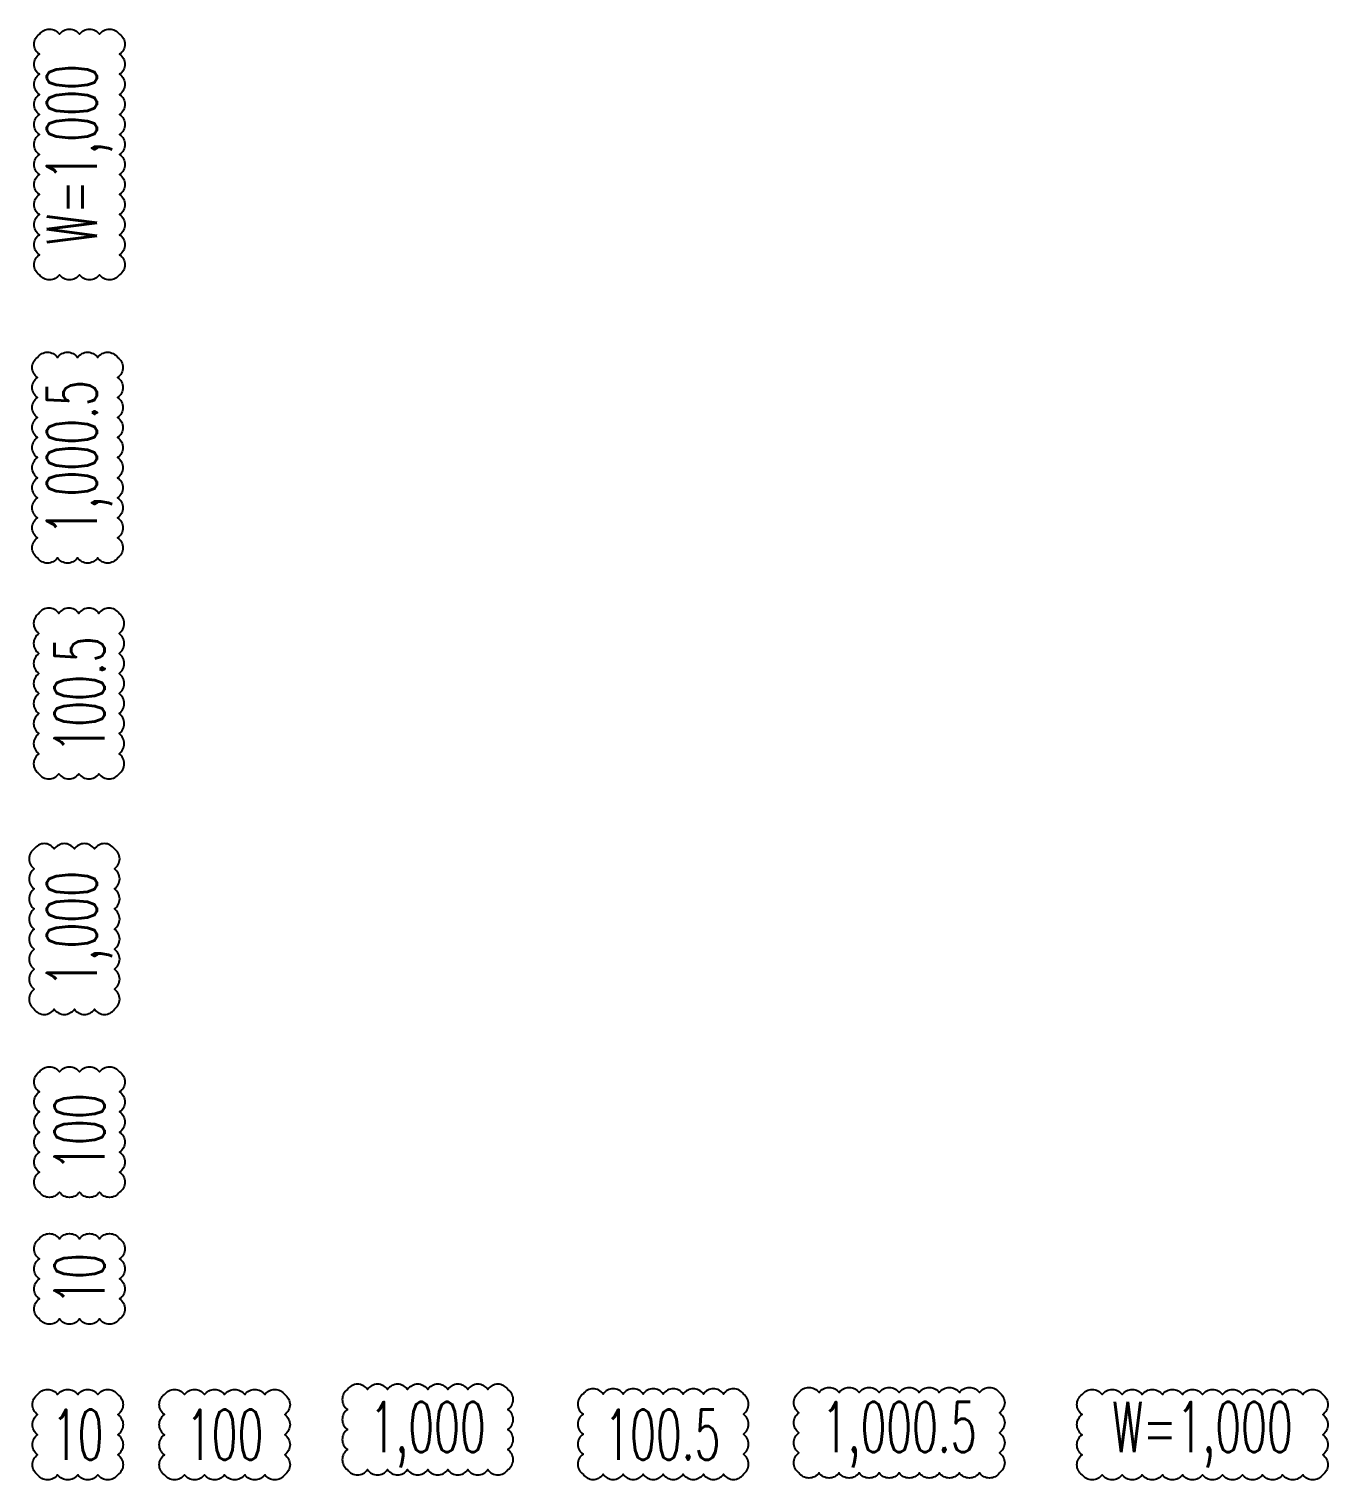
# Model space of a CAD drawing. Header units: millimetres. Extents: x -67913 to 128525, y -54442 to 63422.
# Drawn here: x -26291 to -23052, y -32632 to -29013 of the extents above; entities that cross this region are included whole.
import ezdxf

# ---------------------------------------------------------------- set-up
doc = ezdxf.new("R2010")
doc.units = ezdxf.units.MM
doc.header["$LTSCALE"] = 500
doc.layers.add('491kigoHor', color=10, linetype='Continuous')
doc.styles.add('Dim', font='simplex.shx', dxfattribs={"width": 0.6, "bigfont": 'extfont2.shx'})

msp = doc.modelspace()

# ---------------------------------------------------------------- linework, layer by layer
at = {"layer": '491kigoHor', "elevation": 0}
for points in [[(-26265.5286, -29625.9274, -0.52056705), (-26265.5286, -29575.9274, -0.52056705), (-26265.5286, -29525.9274, -0.52056705), (-26265.5286, -29475.9274, -0.52056705), (-26265.5286, -29425.9274, -0.52056705), (-26265.5286, -29375.9274, -0.52056705), (-26265.5286, -29325.9274, -0.52056705), (-26265.5286, -29275.9274, -0.52056705), (-26265.5286, -29225.9274, -0.52056705), (-26265.5286, -29175.9274, -0.52056705), (-26265.5286, -29125.9274, -0.52056705), (-26265.5286, -29075.9274, -0.52056705), (-26265.5286, -29025.9274, -0.52056705), (-26215.5286, -29025.9274, -0.52056705), (-26165.5286, -29025.9274, -0.52056705), (-26115.5286, -29025.9274, -0.52056705), (-26065.5286, -29025.9274, -0.52056705), (-26065.5286, -29075.9274, -0.52056705), (-26065.5286, -29125.9274, -0.52056705), (-26065.5286, -29175.9274, -0.52056705), (-26065.5286, -29225.9274, -0.52056705), (-26065.5286, -29275.9274, -0.52056705), (-26065.5286, -29325.9274, -0.52056705), (-26065.5286, -29375.9274, -0.52056705), (-26065.5286, -29425.9274, -0.52056705), (-26065.5286, -29475.9274, -0.52056705), (-26065.5286, -29525.9274, -0.52056705), (-26065.5286, -29575.9274, -0.52056705), (-26065.5286, -29625.9274, -0.52056705), (-26115.5286, -29625.9274, -0.52056705), (-26165.5286, -29625.9274, -0.52056705), (-26215.5286, -29625.9274, -0.52056705)], [(-23665.2277, -32419.1898, -0.52056705), (-23615.2277, -32419.1898, -0.52056705), (-23565.2277, -32419.1898, -0.52056705), (-23515.2277, -32419.1898, -0.52056705), (-23465.2277, -32419.1898, -0.52056705), (-23415.2277, -32419.1898, -0.52056705), (-23365.2277, -32419.1898, -0.52056705), (-23315.2277, -32419.1898, -0.52056705), (-23265.2277, -32419.1898, -0.52056705), (-23215.2277, -32419.1898, -0.52056705), (-23165.2277, -32419.1898, -0.52056705), (-23115.2277, -32419.1898, -0.52056705), (-23065.2277, -32419.1898, -0.52056705), (-23065.2277, -32469.1898, -0.52056705), (-23065.2277, -32519.1898, -0.52056705), (-23065.2277, -32569.1898, -0.52056705), (-23065.2277, -32619.1898, -0.52056705), (-23115.2277, -32619.1898, -0.52056705), (-23165.2277, -32619.1898, -0.52056705), (-23215.2277, -32619.1898, -0.52056705), (-23265.2277, -32619.1898, -0.52056705), (-23315.2277, -32619.1898, -0.52056705), (-23365.2277, -32619.1898, -0.52056705), (-23415.2277, -32619.1898, -0.52056705), (-23465.2277, -32619.1898, -0.52056705), (-23515.2277, -32619.1898, -0.52056705), (-23565.2277, -32619.1898, -0.52056705), (-23615.2277, -32619.1898, -0.52056705), (-23665.2277, -32619.1898, -0.52056705), (-23665.2277, -32569.1898, -0.52056705), (-23665.2277, -32519.1898, -0.52056705), (-23665.2277, -32469.1898, -0.52056705)]]:
    msp.add_lwpolyline(points, format="xyb", close=True, dxfattribs=at)
at = {"layer": '491kigoHor'}
for points in [[(-26270.3291, -30332.1103, -0.52056705), (-26270.3291, -30282.1103, -0.52056705), (-26270.3291, -30232.1103, -0.52056705), (-26270.3291, -30182.1103, -0.52056705), (-26270.3291, -30132.1103, -0.52056705), (-26270.3291, -30082.1103, -0.52056705), (-26270.3291, -30032.1103, -0.52056705), (-26270.3291, -29982.1103, -0.52056705), (-26270.3291, -29932.1103, -0.52056705), (-26270.3291, -29882.1103, -0.52056705), (-26270.3291, -29832.1103, -0.52056705), (-26220.3291, -29832.1103, -0.52056705), (-26170.3291, -29832.1103, -0.52056705), (-26120.3291, -29832.1103, -0.52056705), (-26070.3291, -29832.1103, -0.52056705), (-26070.3291, -29882.1103, -0.52056705), (-26070.3291, -29932.1103, -0.52056705), (-26070.3291, -29982.1103, -0.52056705), (-26070.3291, -30032.1103, -0.52056705), (-26070.3291, -30082.1103, -0.52056705), (-26070.3291, -30132.1103, -0.52056705), (-26070.3291, -30182.1103, -0.52056705), (-26070.3291, -30232.1103, -0.52056705), (-26070.3291, -30282.1103, -0.52056705), (-26070.3291, -30332.1103, -0.52056705), (-26120.3291, -30332.1103, -0.52056705), (-26170.3291, -30332.1103, -0.52056705), (-26220.3291, -30332.1103, -0.52056705)], [(-26066.8695, -30470.5288, 0.52056705), (-26116.8695, -30470.5288, 0.52056705), (-26166.8695, -30470.5288, 0.52056705), (-26216.8695, -30470.5288, 0.52056705), (-26266.8695, -30470.5288, 0.52056705), (-26266.8695, -30520.5288, 0.52056705), (-26266.8695, -30570.5288, 0.52056705), (-26266.8695, -30620.5288, 0.52056705), (-26266.8695, -30670.5288, 0.52056705), (-26266.8695, -30720.5288, 0.52056705), (-26266.8695, -30770.5288, 0.52056705), (-26266.8695, -30820.5288, 0.52056705), (-26266.8695, -30870.5288, 0.52056705), (-26216.8695, -30870.5288, 0.52056705), (-26166.8695, -30870.5288, 0.52056705), (-26116.8695, -30870.5288, 0.52056705), (-26066.8695, -30870.5288, 0.52056705), (-26066.8695, -30820.5288, 0.52056705), (-26066.8695, -30770.5288, 0.52056705), (-26066.8695, -30720.5288, 0.52056705), (-26066.8695, -30670.5288, 0.52056705), (-26066.8695, -30620.5288, 0.52056705), (-26066.8695, -30570.5288, 0.52056705), (-26066.8695, -30520.5288, 0.52056705)], [(-26078.334, -31057.9345, 0.52056705), (-26128.334, -31057.9345, 0.52056705), (-26178.334, -31057.9345, 0.52056705), (-26228.334, -31057.9345, 0.52056705), (-26278.334, -31057.9345, 0.52056705), (-26278.334, -31107.9345, 0.52056705), (-26278.334, -31157.9345, 0.52056705), (-26278.334, -31207.9345, 0.52056705), (-26278.334, -31257.9345, 0.52056705), (-26278.334, -31307.9345, 0.52056705), (-26278.334, -31357.9345, 0.52056705), (-26278.334, -31407.9345, 0.52056705), (-26278.334, -31457.9345, 0.52056705), (-26228.334, -31457.9345, 0.52056705), (-26178.334, -31457.9345, 0.52056705), (-26128.334, -31457.9345, 0.52056705), (-26078.334, -31457.9345, 0.52056705), (-26078.334, -31407.9345, 0.52056705), (-26078.334, -31357.9345, 0.52056705), (-26078.334, -31307.9345, 0.52056705), (-26078.334, -31257.9345, 0.52056705), (-26078.334, -31207.9345, 0.52056705), (-26078.334, -31157.9345, 0.52056705), (-26078.334, -31107.9345, 0.52056705)], [(-26065.5286, -31914.2752, -0.52056705), (-26115.5286, -31914.2752, -0.52056705), (-26165.5286, -31914.2752, -0.52056705), (-26215.5286, -31914.2752, -0.52056705), (-26265.5286, -31914.2752, -0.52056705), (-26265.5286, -31864.2752, -0.52056705), (-26265.5286, -31814.2752, -0.52056705), (-26265.5286, -31764.2752, -0.52056705), (-26265.5286, -31714.2752, -0.52056705), (-26265.5286, -31664.2752, -0.52056705), (-26265.5286, -31614.2752, -0.52056705), (-26215.5286, -31614.2752, -0.52056705), (-26165.5286, -31614.2752, -0.52056705), (-26115.5286, -31614.2752, -0.52056705), (-26065.5286, -31614.2752, -0.52056705), (-26065.5286, -31664.2752, -0.52056705), (-26065.5286, -31714.2752, -0.52056705), (-26065.5286, -31764.2752, -0.52056705), (-26065.5286, -31814.2752, -0.52056705), (-26065.5286, -31864.2752, -0.52056705)], [(-26065.5286, -32030.6487, -0.52056705), (-26065.5286, -32080.6487, -0.52056705), (-26065.5286, -32130.6487, -0.52056705), (-26065.5286, -32180.6487, -0.52056705), (-26065.5286, -32230.6487, -0.52056705), (-26115.5286, -32230.6487, -0.52056705), (-26165.5286, -32230.6487, -0.52056705), (-26215.5286, -32230.6487, -0.52056705), (-26265.5286, -32230.6487, -0.52056705), (-26265.5286, -32180.6487, -0.52056705), (-26265.5286, -32130.6487, -0.52056705), (-26265.5286, -32080.6487, -0.52056705), (-26265.5286, -32030.6487, -0.52056705), (-26215.5286, -32030.6487, -0.52056705), (-26165.5286, -32030.6487, -0.52056705), (-26115.5286, -32030.6487, -0.52056705)], [(-26069.949, -32619.1898, -0.52056705), (-26119.949, -32619.1898, -0.52056705), (-26169.949, -32619.1898, -0.52056705), (-26219.949, -32619.1898, -0.52056705), (-26269.949, -32619.1898, -0.52056705), (-26269.949, -32569.1898, -0.52056705), (-26269.949, -32519.1898, -0.52056705), (-26269.949, -32469.1898, -0.52056705), (-26269.949, -32419.1898, -0.52056705), (-26219.949, -32419.1898, -0.52056705), (-26169.949, -32419.1898, -0.52056705), (-26119.949, -32419.1898, -0.52056705), (-26069.949, -32419.1898, -0.52056705), (-26069.949, -32469.1898, -0.52056705), (-26069.949, -32519.1898, -0.52056705), (-26069.949, -32569.1898, -0.52056705)], [(-25953.5756, -32619.1898, -0.52056705), (-25953.5756, -32569.1898, -0.52056705), (-25953.5756, -32519.1898, -0.52056705), (-25953.5756, -32469.1898, -0.52056705), (-25953.5756, -32419.1898, -0.52056705), (-25903.5756, -32419.1898, -0.52056705), (-25853.5756, -32419.1898, -0.52056705), (-25803.5756, -32419.1898, -0.52056705), (-25753.5756, -32419.1898, -0.52056705), (-25703.5756, -32419.1898, -0.52056705), (-25653.5756, -32419.1898, -0.52056705), (-25653.5756, -32469.1898, -0.52056705), (-25653.5756, -32519.1898, -0.52056705), (-25653.5756, -32569.1898, -0.52056705), (-25653.5756, -32619.1898, -0.52056705), (-25703.5756, -32619.1898, -0.52056705), (-25753.5756, -32619.1898, -0.52056705), (-25803.5756, -32619.1898, -0.52056705), (-25853.5756, -32619.1898, -0.52056705), (-25903.5756, -32619.1898, -0.52056705)], [(-25097.2348, -32606.3844, 0.52056705), (-25097.2348, -32556.3844, 0.52056705), (-25097.2348, -32506.3844, 0.52056705), (-25097.2348, -32456.3844, 0.52056705), (-25097.2348, -32406.3844, 0.52056705), (-25147.2348, -32406.3844, 0.52056705), (-25197.2348, -32406.3844, 0.52056705), (-25247.2348, -32406.3844, 0.52056705), (-25297.2348, -32406.3844, 0.52056705), (-25347.2348, -32406.3844, 0.52056705), (-25397.2348, -32406.3844, 0.52056705), (-25447.2348, -32406.3844, 0.52056705), (-25497.2348, -32406.3844, 0.52056705), (-25497.2348, -32456.3844, 0.52056705), (-25497.2348, -32506.3844, 0.52056705), (-25497.2348, -32556.3844, 0.52056705), (-25497.2348, -32606.3844, 0.52056705), (-25447.2348, -32606.3844, 0.52056705), (-25397.2348, -32606.3844, 0.52056705), (-25347.2348, -32606.3844, 0.52056705), (-25297.2348, -32606.3844, 0.52056705), (-25247.2348, -32606.3844, 0.52056705), (-25197.2348, -32606.3844, 0.52056705), (-25147.2348, -32606.3844, 0.52056705)], [(-24509.8292, -32617.849, 0.52056705), (-24509.8292, -32567.849, 0.52056705), (-24509.8292, -32517.849, 0.52056705), (-24509.8292, -32467.849, 0.52056705), (-24509.8292, -32417.849, 0.52056705), (-24559.8292, -32417.849, 0.52056705), (-24609.8292, -32417.849, 0.52056705), (-24659.8292, -32417.849, 0.52056705), (-24709.8292, -32417.849, 0.52056705), (-24759.8292, -32417.849, 0.52056705), (-24809.8292, -32417.849, 0.52056705), (-24859.8292, -32417.849, 0.52056705), (-24909.8292, -32417.849, 0.52056705), (-24909.8292, -32467.849, 0.52056705), (-24909.8292, -32517.849, 0.52056705), (-24909.8292, -32567.849, 0.52056705), (-24909.8292, -32617.849, 0.52056705), (-24859.8292, -32617.849, 0.52056705), (-24809.8292, -32617.849, 0.52056705), (-24759.8292, -32617.849, 0.52056705), (-24709.8292, -32617.849, 0.52056705), (-24659.8292, -32617.849, 0.52056705), (-24609.8292, -32617.849, 0.52056705), (-24559.8292, -32617.849, 0.52056705)], [(-24371.4107, -32414.3894, -0.52056705), (-24321.4107, -32414.3894, -0.52056705), (-24271.4107, -32414.3894, -0.52056705), (-24221.4107, -32414.3894, -0.52056705), (-24171.4107, -32414.3894, -0.52056705), (-24121.4107, -32414.3894, -0.52056705), (-24071.4107, -32414.3894, -0.52056705), (-24021.4107, -32414.3894, -0.52056705), (-23971.4107, -32414.3894, -0.52056705), (-23921.4107, -32414.3894, -0.52056705), (-23871.4107, -32414.3894, -0.52056705), (-23871.4107, -32464.3894, -0.52056705), (-23871.4107, -32514.3894, -0.52056705), (-23871.4107, -32564.3894, -0.52056705), (-23871.4107, -32614.3894, -0.52056705), (-23921.4107, -32614.3894, -0.52056705), (-23971.4107, -32614.3894, -0.52056705), (-24021.4107, -32614.3894, -0.52056705), (-24071.4107, -32614.3894, -0.52056705), (-24121.4107, -32614.3894, -0.52056705), (-24171.4107, -32614.3894, -0.52056705), (-24221.4107, -32614.3894, -0.52056705), (-24271.4107, -32614.3894, -0.52056705), (-24321.4107, -32614.3894, -0.52056705), (-24371.4107, -32614.3894, -0.52056705), (-24371.4107, -32564.3894, -0.52056705), (-24371.4107, -32514.3894, -0.52056705), (-24371.4107, -32464.3894, -0.52056705)]]:
    msp.add_lwpolyline(points, format="xyb", close=True, dxfattribs=at)

# ---------------------------------------------------------------- texts
at = {"layer": '491kigoHor', "char_height": 125, "attachment_point": 5, "rotation": 90, "style": 'Dim'}
for s, insert in [('W=1,000', (-26165.5286, -29325.9274)), ('1,000.5', (-26165.5286, -30082.1103)), ('100.5', (-26165.5286, -30672.7845)), ('1,000', (-26165.5286, -31257.9345)), ('100', (-26165.5286, -31764.2752)), ('10', (-26165.5286, -32130.6487))]:
    msp.add_mtext(s, dxfattribs=dict(at, insert=insert))
at = {"layer": '491kigoHor', "char_height": 125, "attachment_point": 5, "style": 'Dim'}
for s, insert in [('10', (-26169.949, -32519.1898)), ('100', (-25803.5756, -32519.1898)), ('1,000', (-25297.2348, -32519.1898)), ('100.5', (-24712.0849, -32519.1898)), ('1,000.5', (-24121.4107, -32519.1898)), ('W=1,000', (-23365.2277, -32519.1898))]:
    msp.add_mtext(s, dxfattribs=dict(at, insert=insert))

doc.saveas('drawing.dxf')
